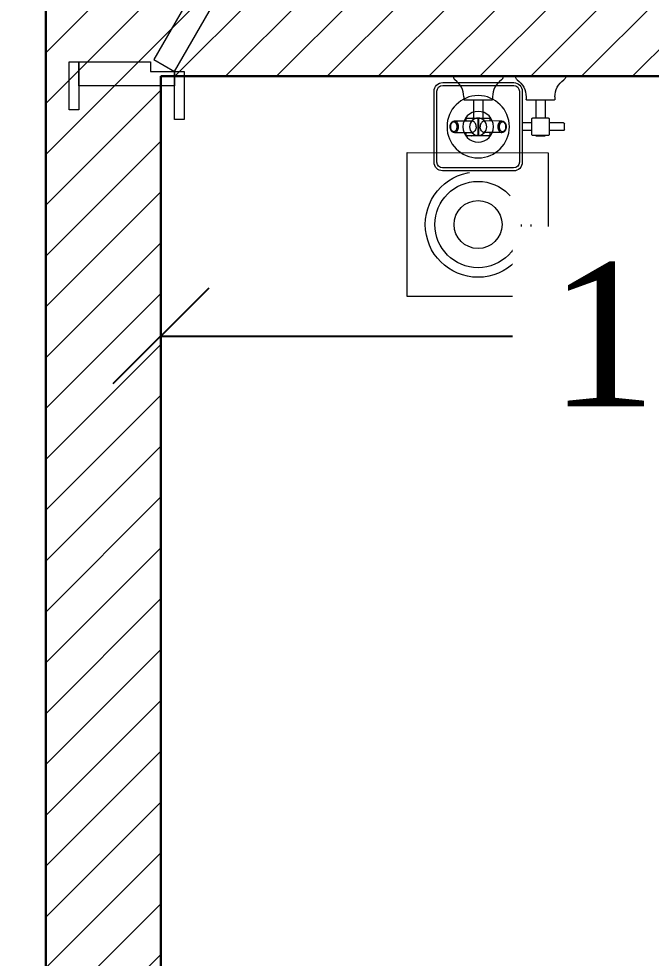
# Model space of a CAD drawing. Header units: millimetres. Extents: x 860 to 1444, y -43 to 267.
# Drawn here: x 1326.009 to 1326.668, y 259.292 to 260.272 of the extents above; entities that cross this region are included whole.
import ezdxf

# ---------------------------------------------------------------- set-up
doc = ezdxf.new("R2010")
doc.units = ezdxf.units.MM
doc.header["$MEASUREMENT"] = 0
doc.linetypes.add('HIDDEN', pattern=[0.375, 0.25, -0.125])
for name, color, linetype, lineweight in [('Doors Ari', 251, 'Continuous', 5), ('furniture', 251, 'Continuous', 5), ('Furnitures', 251, 'Continuous', 5), ('WALL', 7, 'Continuous', 30)]:
    doc.layers.add(name, color=color, linetype=linetype, lineweight=lineweight)
doc.styles.add('Ari CENTER', font='times.ttf', dxfattribs={"height": 0.15})
doc.dimstyles.new('Ari New', dxfattribs={"dimtxt": 0.15, "dimasz": 0.1, "dimexe": 0.05, "dimexo": 0.25, "dimgap": 0.05, "dimtad": 0, "dimtoh": 1, "dimzin": 0, "dimdsep": 46, "dimtxsty": 'Ari CENTER', "dimblk": 'OBLIQUE', "dimcen": 0.09, "dimclrd": 251, "dimclre": 251, "dimclrt": 12, "dimadec": 0, "dimazin": 0, "dimtfac": 1, "dimtofl": 0, "dimtmove": 0, "dimatfit": 3, "dimldrblk": 'NONE', "dimfxl": 0, "dimtolj": 1, "dimtzin": 0, "dimarcsym": 0})

# ---------------------------------------------------------------- blocks, each defined once
blk = doc.blocks.new('FF-08 Toilet Brush Holder - Plan')
at = {"layer": 'Furnitures'}
for p, q in [((25359.532, 2837.819), (25359.532, 2837.736)), ((25359.532, 2837.819), (25364.732, 2837.819)), ((25364.732, 2837.819), (25364.732, 2837.736)), ((25372.332, 2837.119), (25364.932, 2837.119)), ((25372.332, 2836.819), (25364.932, 2836.819)), ((25360.632, 2835.639), (25360.632, 2835.369)), ((25363.632, 2835.639), (25363.632, 2835.369)), ((25364.032, 2836.219), (25364.032, 2828.819)), ((25364.332, 2836.219), (25364.332, 2828.819)), ((25372.932, 2828.819), (25372.932, 2836.219)), ((25373.232, 2828.819), (25373.232, 2836.219)), ((25363.582, 2835.319), (25360.682, 2835.319)), ((25361.632, 2835.269), (25361.632, 2833.469)), ((25362.632, 2835.269), (25362.632, 2833.469)), ((25359.632, 2832.219), (25359.632, 2832.819)), ((25359.732, 2832.919), (25361.232, 2832.919)), ((25361.232, 2833.369), (25361.232, 2831.669)), ((25361.282, 2833.419), (25362.982, 2833.419)), ((25363.032, 2831.669), (25363.032, 2833.369)), ((25363.032, 2832.919), (25364.032, 2832.919)), ((25359.732, 2832.119), (25361.232, 2832.119)), ((25363.032, 2832.119), (25364.032, 2832.119)), ((25361.282, 2831.619), (25362.982, 2831.619)), ((25361.632, 2831.619), (25361.632, 2831.599)), ((25361.662, 2831.569), (25361.632, 2831.599)), ((25362.602, 2831.569), (25361.662, 2831.569)), ((25362.632, 2831.599), (25362.602, 2831.569)), ((25362.632, 2831.619), (25362.632, 2831.599)), ((25364.932, 2828.219), (25372.332, 2828.219)), ((25364.932, 2827.919), (25372.332, 2827.919))]:
    blk.add_line(p, q, dxfattribs=at)
for radius in [3.25, 1.6, 0.9]:
    blk.add_circle((25368.632, 2832.519), radius, dxfattribs=at)
for centre, radius, start, end in [((25359.932, 2837.736), 0.4, 180, 235.34543), ((25364.332, 2837.736), 0.4, 304.65457, 0), ((25358.482, 2835.639), 2.15, 0, 55.34543), ((25365.782, 2835.639), 2.15, 124.65457, 180), ((25364.932, 2836.219), 0.9, 90, 180), ((25364.932, 2836.219), 0.6, 90, 180), ((25372.332, 2836.219), 0.9, 0, 90), ((25372.332, 2836.219), 0.6, 0, 90), ((25360.682, 2835.369), 0.05, 180, 270), ((25361.582, 2835.269), 0.05, 0, 89.99995), ((25362.682, 2835.269), 0.05, 90.00005, 180), ((25363.582, 2835.369), 0.05, 270, 0), ((25359.732, 2832.819), 0.1, 90, 180), ((25361.282, 2833.369), 0.05, 90, 180), ((25361.582, 2833.469), 0.05, 270.00001, 0), ((25362.682, 2833.469), 0.05, 180, 269.99999), ((25362.982, 2833.369), 0.05, 0, 90), ((25359.732, 2832.219), 0.1, 180, 270), ((25361.282, 2831.669), 0.05, 180, 270), ((25362.982, 2831.669), 0.05, 270, 0), ((25364.932, 2828.819), 0.9, 180, 270), ((25364.932, 2828.819), 0.6, 180, 270), ((25372.332, 2828.819), 0.9, 270, 0), ((25372.332, 2828.819), 0.6, 270, 0)]:
    blk.add_arc(centre, radius, start, end, dxfattribs=at)
blk = doc.blocks.new('Hook - Plan')
at = {"layer": 'Furnitures'}
for p, q in [((2203.608, 2053.798), (2203.608, 2053.715)), ((2203.608, 2053.798), (2208.808, 2053.798)), ((2208.808, 2053.798), (2208.808, 2053.715)), ((2204.708, 2051.618), (2204.708, 2051.348)), ((2204.758, 2051.298), (2207.658, 2051.298)), ((2205.708, 2051.248), (2205.708, 2049.448)), ((2206.708, 2051.248), (2206.708, 2049.448)), ((2207.708, 2051.618), (2207.708, 2051.348)), ((2203.733, 2049.098), (2205.571, 2049.098)), ((2204.956, 2049.098), (2204.956, 2049.348)), ((2205.006, 2049.398), (2207.41, 2049.398)), ((2206.172, 2049.348), (2206.172, 2047.648)), ((2206.243, 2049.348), (2206.243, 2047.648)), ((2208.683, 2049.098), (2206.844, 2049.098)), ((2207.46, 2049.098), (2207.46, 2049.348)), ((2203.733, 2047.898), (2205.571, 2047.898)), ((2204.956, 2047.648), (2204.956, 2047.898)), ((2208.683, 2047.898), (2206.844, 2047.898)), ((2207.46, 2047.648), (2207.46, 2047.898)), ((2205.006, 2047.598), (2207.41, 2047.598)), ((2205.521, 2047.598), (2205.521, 2047.563)), ((2205.521, 2047.563), (2205.543, 2047.548)), ((2206.873, 2047.548), (2205.543, 2047.548)), ((2206.894, 2047.563), (2206.873, 2047.548)), ((2206.894, 2047.598), (2206.894, 2047.563))]:
    blk.add_line(p, q, dxfattribs=at)
for centre, radius, start, end in [((2204.008, 2053.715), 0.4, 180, 235.34543), ((2208.408, 2053.715), 0.4, 304.65457, 0), ((2202.558, 2051.618), 2.15, 0, 55.34543), ((2209.858, 2051.618), 2.15, 124.65457, 180), ((2204.758, 2051.348), 0.05, 180, 270.00002), ((2205.658, 2051.248), 0.05, 0, 89.99946), ((2206.758, 2051.248), 0.05, 90.00054, 180), ((2207.658, 2051.348), 0.05, 269.99998, 0), ((2205.658, 2049.448), 0.05, 270.00018, 0), ((2206.758, 2049.448), 0.05, 180, 269.99982), ((2207.41, 2049.348), 0.05, 26.568, 90.00438), ((2205.006, 2047.648), 0.05, 206.568, 270.00438)]:
    blk.add_arc(centre, radius, start, end, dxfattribs=at)
for points, knots in [([(2203.279, 2048.498), (2203.279, 2048.574), (2203.3, 2048.722), (2203.378, 2048.889), (2203.47, 2048.993), (2203.55, 2049.052), (2203.639, 2049.089), (2203.702, 2049.098), (2203.733, 2049.098)], [0, 0, 0, 0, 0.27379, 0.532687, 0.654936, 0.772645, 0.887137, 1, 1, 1, 1]), ([(2204.016, 2048.498), (2204.016, 2048.562), (2204.003, 2048.658), (2203.959, 2048.775), (2203.915, 2048.851), (2203.862, 2048.914), (2203.8, 2048.962), (2203.733, 2048.991), (2203.662, 2049.001), (2203.592, 2048.991), (2203.524, 2048.962), (2203.463, 2048.914), (2203.409, 2048.851), (2203.365, 2048.775), (2203.322, 2048.658), (2203.309, 2048.562), (2203.309, 2048.498)], [0, 0, 0, 0, 0.143394, 0.211975, 0.276985, 0.337897, 0.394761, 0.448319, 0.5, 0.551681, 0.605239, 0.662103, 0.723015, 0.788025, 0.856606, 1, 1, 1, 1]), ([(2204.157, 2048.498), (2204.157, 2048.575), (2204.137, 2048.725), (2204.061, 2048.894), (2203.973, 2048.998), (2203.899, 2049.054), (2203.818, 2049.09), (2203.761, 2049.098), (2203.733, 2049.098)], [0, 0, 0, 0, 0.287047, 0.553568, 0.675502, 0.789331, 0.896544, 1, 1, 1, 1]), ([(2205.006, 2049.398), (2204.993, 2049.398), (2204.966, 2049.387), (2204.956, 2049.361), (2204.956, 2049.348)], [0, 0, 0, 0, 0.499729, 1, 1, 1, 1]), ([(2205.996, 2048.498), (2205.996, 2048.575), (2205.976, 2048.725), (2205.899, 2048.894), (2205.811, 2048.998), (2205.737, 2049.054), (2205.656, 2049.09), (2205.599, 2049.098), (2205.571, 2049.098)], [0, 0, 0, 0, 0.287047, 0.553568, 0.675502, 0.789331, 0.896544, 1, 1, 1, 1]), ([(2206.172, 2049.348), (2206.172, 2049.354), (2206.174, 2049.367), (2206.182, 2049.383), (2206.193, 2049.395), (2206.203, 2049.398), (2206.208, 2049.398)], [0, 0, 0, 0, 0.28792, 0.55531, 0.790522, 1, 1, 1, 1]), ([(2206.208, 2049.398), (2206.213, 2049.398), (2206.223, 2049.395), (2206.234, 2049.383), (2206.242, 2049.367), (2206.243, 2049.354), (2206.243, 2049.348)], [0, 0, 0, 0, 0.209478, 0.44469, 0.71208, 1, 1, 1, 1]), ([(2206.844, 2049.098), (2206.816, 2049.098), (2206.759, 2049.09), (2206.678, 2049.054), (2206.605, 2048.998), (2206.516, 2048.894), (2206.44, 2048.725), (2206.42, 2048.575), (2206.42, 2048.498)], [0, 0, 0, 0, 0.103456, 0.210669, 0.324498, 0.446432, 0.712953, 1, 1, 1, 1]), ([(2208.683, 2049.098), (2208.655, 2049.098), (2208.598, 2049.09), (2208.517, 2049.054), (2208.443, 2048.998), (2208.355, 2048.894), (2208.279, 2048.725), (2208.258, 2048.575), (2208.258, 2048.498)], [0, 0, 0, 0, 0.103456, 0.210669, 0.324498, 0.446432, 0.712953, 1, 1, 1, 1]), ([(2209.107, 2048.498), (2209.107, 2048.562), (2209.094, 2048.658), (2209.05, 2048.775), (2209.007, 2048.851), (2208.953, 2048.914), (2208.892, 2048.962), (2208.824, 2048.991), (2208.753, 2049.001), (2208.683, 2048.991), (2208.615, 2048.962), (2208.554, 2048.914), (2208.5, 2048.851), (2208.457, 2048.775), (2208.413, 2048.658), (2208.4, 2048.562), (2208.4, 2048.498)], [0, 0, 0, 0, 0.143394, 0.211975, 0.276985, 0.337897, 0.394761, 0.448319, 0.5, 0.551681, 0.605239, 0.662103, 0.723015, 0.788025, 0.856606, 1, 1, 1, 1]), ([(2208.683, 2049.098), (2208.714, 2049.098), (2208.777, 2049.089), (2208.866, 2049.052), (2208.946, 2048.993), (2209.037, 2048.889), (2209.116, 2048.722), (2209.136, 2048.574), (2209.136, 2048.498)], [0, 0, 0, 0, 0.112862, 0.227355, 0.345065, 0.467315, 0.726213, 1, 1, 1, 1]), ([(2203.733, 2047.898), (2203.702, 2047.898), (2203.639, 2047.906), (2203.55, 2047.944), (2203.47, 2048.002), (2203.378, 2048.107), (2203.3, 2048.274), (2203.279, 2048.422), (2203.279, 2048.498)], [0, 0, 0, 0, 0.112862, 0.227355, 0.345065, 0.467315, 0.726213, 1, 1, 1, 1]), ([(2203.309, 2048.498), (2203.309, 2048.433), (2203.322, 2048.337), (2203.365, 2048.22), (2203.409, 2048.144), (2203.463, 2048.081), (2203.524, 2048.034), (2203.592, 2048.005), (2203.662, 2047.994), (2203.733, 2048.005), (2203.8, 2048.034), (2203.862, 2048.081), (2203.915, 2048.144), (2203.959, 2048.22), (2204.003, 2048.337), (2204.016, 2048.433), (2204.016, 2048.498)], [0, 0, 0, 0, 0.143394, 0.211975, 0.276985, 0.337897, 0.394761, 0.448319, 0.5, 0.551681, 0.605239, 0.662103, 0.723015, 0.788025, 0.856606, 1, 1, 1, 1]), ([(2203.733, 2047.898), (2203.761, 2047.898), (2203.818, 2047.906), (2203.899, 2047.941), (2203.973, 2047.998), (2204.061, 2048.102), (2204.137, 2048.271), (2204.157, 2048.421), (2204.157, 2048.498)], [0, 0, 0, 0, 0.103456, 0.210669, 0.324498, 0.446432, 0.712953, 1, 1, 1, 1]), ([(2205.996, 2048.498), (2205.996, 2048.421), (2205.976, 2048.271), (2205.899, 2048.102), (2205.811, 2047.998), (2205.737, 2047.941), (2205.656, 2047.906), (2205.599, 2047.898), (2205.571, 2047.898)], [0, 0, 0, 0, 0.287047, 0.553568, 0.675502, 0.789331, 0.896544, 1, 1, 1, 1]), ([(2206.844, 2047.898), (2206.816, 2047.898), (2206.759, 2047.906), (2206.678, 2047.941), (2206.605, 2047.998), (2206.516, 2048.102), (2206.44, 2048.271), (2206.42, 2048.421), (2206.42, 2048.498)], [0, 0, 0, 0, 0.103456, 0.210669, 0.324498, 0.446432, 0.712953, 1, 1, 1, 1]), ([(2208.258, 2048.498), (2208.258, 2048.421), (2208.279, 2048.271), (2208.355, 2048.102), (2208.443, 2047.998), (2208.517, 2047.941), (2208.598, 2047.906), (2208.655, 2047.898), (2208.683, 2047.898)], [0, 0, 0, 0, 0.287047, 0.553568, 0.675502, 0.789331, 0.896544, 1, 1, 1, 1]), ([(2208.4, 2048.498), (2208.4, 2048.433), (2208.413, 2048.337), (2208.457, 2048.22), (2208.5, 2048.144), (2208.554, 2048.081), (2208.615, 2048.034), (2208.683, 2048.005), (2208.753, 2047.994), (2208.824, 2048.005), (2208.892, 2048.034), (2208.953, 2048.081), (2209.007, 2048.144), (2209.05, 2048.22), (2209.094, 2048.337), (2209.107, 2048.433), (2209.107, 2048.498)], [0, 0, 0, 0, 0.143394, 0.211975, 0.276985, 0.337897, 0.394761, 0.448319, 0.5, 0.551681, 0.605239, 0.662103, 0.723015, 0.788025, 0.856606, 1, 1, 1, 1]), ([(2209.136, 2048.498), (2209.136, 2048.422), (2209.116, 2048.274), (2209.037, 2048.107), (2208.946, 2048.002), (2208.866, 2047.944), (2208.777, 2047.906), (2208.714, 2047.898), (2208.683, 2047.898)], [0, 0, 0, 0, 0.27379, 0.532687, 0.654936, 0.772645, 0.887137, 1, 1, 1, 1]), ([(2206.208, 2047.598), (2206.203, 2047.598), (2206.193, 2047.601), (2206.182, 2047.612), (2206.174, 2047.629), (2206.172, 2047.641), (2206.172, 2047.648)], [0, 0, 0, 0, 0.209428, 0.444622, 0.712017, 1, 1, 1, 1]), ([(2206.243, 2047.648), (2206.243, 2047.641), (2206.242, 2047.629), (2206.234, 2047.612), (2206.223, 2047.601), (2206.213, 2047.598), (2206.208, 2047.598)], [0, 0, 0, 0, 0.28797, 0.555344, 0.790533, 1, 1, 1, 1]), ([(2207.41, 2047.598), (2207.423, 2047.598), (2207.449, 2047.608), (2207.46, 2047.635), (2207.46, 2047.648)], [0, 0, 0, 0, 0.499729, 1, 1, 1, 1])]:
    blk.add_open_spline(points, degree=3, knots=knots, dxfattribs=at)
for points in [[(2207.455, 2049.37), (2207.458, 2049.363), (2207.46, 2049.355), (2207.46, 2049.348)], [(2204.961, 2047.625), (2204.958, 2047.632), (2204.956, 2047.64), (2204.956, 2047.648)]]:
    blk.add_open_spline(points, degree=3, dxfattribs=at)
blk = doc.blocks.new('ERG')
at = {"layer": 'Furnitures', "color": 251, "true_color": 0x636466}
for p, q in [((66.00846, 14.90123), (66.00846, 15.05123)), ((66.00846, 15.05123), (66.15546, 15.05123)), ((66.15546, 15.05123), (66.15546, 14.90123)), ((66.15546, 14.90123), (66.00846, 14.90123))]:
    blk.add_line(p, q, dxfattribs=at)
at = {"layer": 'Furnitures', "color": 251, "linetype": 'HIDDEN', "true_color": 0x636466}
for radius in [0.055, 0.045]:
    blk.add_circle((66.08246, 14.97623), radius, dxfattribs=at)
at = {"layer": 'Furnitures', "color": 251, "true_color": 0x636466}
blk.add_circle((66.08246, 14.97623), 0.025, dxfattribs=at)
at = {"layer": 'Furnitures', "color": 251, "true_color": 0x636466, "yscale": 0.01, "zscale": 0.01}
for name, p, xscale in [('FF-08 Toilet Brush Holder - Plan', (319.76886, -13.24696), -0.01), ('Hook - Plan', (44.02046, -5.40675), 0.01)]:
    blk.add_blockref(name, p, dxfattribs=dict(at, xscale=xscale))
blk = doc.blocks.new('_Oblique')
at = {"color": 0, "linetype": 'ByBlock', "lineweight": -2}
blk.add_line((-0.5, -0.5), (0.5, 0.5), dxfattribs=at)
blk = doc.blocks.new('*D430')
at = {"color": 251, "lineweight": -2, "transparency": 16777216}
for p, q in [((1326.15699, 259.96226), (1326.15699, 259.8914)), ((1327.5383, 259.96226), (1327.5383, 259.8914)), ((1326.15699, 259.9414), (1326.53117, 259.9414)), ((1327.5383, 259.9414), (1327.16412, 259.9414))]:
    blk.add_line(p, q, dxfattribs=at)
at = {"layer": 'Defpoints', "color": 0, "lineweight": 35, "transparency": 16777216}
for p in [(1326.15699, 260.21226), (1327.5383, 260.21226), (1327.5383, 259.9414)]:
    blk.add_point(p, dxfattribs=at)
at = {"color": 251, "lineweight": -2, "transparency": 16777216, "xscale": 0.1, "yscale": 0.1, "zscale": 0.1, "rotation": 180}
blk.add_blockref('_Oblique', (1326.15699, 259.9414), dxfattribs=at)
at = {"color": 251, "lineweight": -2, "transparency": 16777216, "xscale": 0.1, "yscale": 0.1, "zscale": 0.1}
blk.add_blockref('_Oblique', (1327.5383, 259.9414), dxfattribs=at)
at = {"color": 12, "transparency": 16777216, "insert": (1326.84765, 259.9414), "char_height": 0.15, "attachment_point": 5, "style": 'Ari CENTER', "bg_fill": 3, "box_fill_scale": 1.25, "bg_fill_color": 256, "bg_fill_true_color": 13158600, "bg_fill_transparency": 0}
blk.add_mtext('\\A1;1.38m', dxfattribs=at)
blk = doc.blocks.new('_None')
blk = doc.blocks.new('*U375')
for points in [[(-0.385, 0.2), (0.22122, 0.55), (0.23372, 0.52835), (-0.3725, 0.17835)], [(-0.435, 0.2), (-0.385, 0.2), (-0.385, 0.21), (-0.435, 0.21)], [(0.365, 0.2), (0.315, 0.2), (0.315, 0.21), (0.365, 0.21)], [(-0.425, 0.09), (-0.375, 0.09), (-0.375, 0.1), (-0.425, 0.1)], [(0.355, 0.09), (0.305, 0.09), (0.305, 0.1), (0.355, 0.1)]]:
    blk.add_lwpolyline(points, close=True)
at = {"color": 8, "lineweight": 9}
for points in [[(0.15756, 0.55078), (0.05364, 0.49078, 1), (0.05864, 0.48212), (0.16256, 0.54212, 1)], [(0.20256, 0.47283), (0.09864, 0.41283, -1), (0.09364, 0.42149), (0.19756, 0.48149, -1)]]:
    blk.add_lwpolyline(points, format="xyb", close=True, dxfattribs=at)
for points in [[(0.1868, 0.53013), (0.13484, 0.50013), (0.13359, 0.50229), (0.18555, 0.53229)], [(0.14524, 0.53212), (0.1539, 0.53712), (0.1639, 0.51979), (0.15524, 0.51479)], [(0.1993, 0.50848), (0.14734, 0.47848), (0.14859, 0.47631), (0.20055, 0.50631)], [(0.18024, 0.47149), (0.1889, 0.47649), (0.1789, 0.49381), (0.17024, 0.48881)]]:
    blk.add_lwpolyline(points, close=True, dxfattribs=at)
for points in [[(-0.4, 0.1), (-0.375, 0.1), (-0.375, 0.175), (-0.385, 0.175), (-0.385, 0.2), (-0.4, 0.2), (-0.4, 0.1)], [(0.33, 0.1), (0.305, 0.1), (0.305, 0.175), (0.315, 0.175), (0.315, 0.2), (0.33, 0.2), (0.33, 0.1)]]:
    blk.add_lwpolyline(points)
blk.add_arc((-0.385, 0.2), 0.7, 0, 30, dxfattribs=at)

msp = doc.modelspace()

# ---------------------------------------------------------------- hatches: boundary and pattern name
at = {"layer": 'furniture'}
h = msp.add_hatch(dxfattribs=at)
h.set_pattern_fill('ANSI31', color=0, scale=0.3)
h.set_pattern_definition([(45, (1063.762295, 415.22589), (-0.0265165043, 0.0265165043), [])])
h.paths.add_polyline_path([(1323.73699, 258.13226), (1323.71199, 258.13226), (1321.13699, 258.13226), (1320.13699, 258.13226), (1319.74699, 258.13226), (1319.74699, 258.09726), (1319.73699, 258.09726), (1319.73699, 258.13226), (1319.53699, 258.13226), (1319.53699, 257.84261), (1319.73699, 257.84261), (1319.73699, 257.87761), (1319.73699, 257.93226), (1321.13699, 257.93226), (1323.73699, 257.93226)])
h.paths.add_polyline_path([(1320.73699, 252.93226), (1319.73699, 252.93226), (1319.53699, 252.93226), (1319.53699, 252.73226), (1320.73699, 252.73226)])
h.paths.add_polyline_path([(1325.65199, 252.93226), (1324.93699, 252.93226), (1324.93699, 256.93226), (1325.03699, 256.93226), (1325.03699, 257.13226), (1325.01199, 257.13226), (1324.93699, 257.13226), (1324.93699, 258.13226), (1324.73699, 258.13226), (1324.73699, 257.92226), (1324.77199, 257.92226), (1324.77199, 257.91226), (1324.73699, 257.91226), (1324.73699, 252.93226), (1323.73699, 252.93226), (1323.73699, 252.73226), (1325.65199, 252.73226)])
h.paths.add_polyline_path([(1319.73699, 259.73226), (1319.73699, 260.20226), (1319.53699, 260.20226), (1319.53699, 259.13226), (1319.73699, 259.13226)])
h.paths.add_polyline_path([(1324.43699, 264.95226), (1319.53699, 264.95226), (1319.53699, 264.04712), (1319.73699, 264.04712), (1319.73699, 264.75226), (1324.33699, 264.75226), (1324.33699, 263.65226), (1324.43699, 263.65226), (1324.43699, 263.68726), (1324.44699, 263.68726), (1324.44699, 263.65226), (1326.03699, 263.65226), (1326.03699, 261.43226), (1324.43699, 261.43226), (1324.43699, 262.65226), (1324.33699, 262.65226), (1324.33699, 261.33226), (1326.01137, 261.33226), (1326.01137, 261.35726), (1326.02137, 261.35726), (1326.02137, 261.33226), (1326.03699, 261.33226), (1326.15699, 261.33226), (1326.15699, 263.75226), (1324.43699, 263.75226)])
h.paths.add_polyline_path([(1329.56699, 264.95226), (1325.99945, 264.95226), (1325.99945, 264.75226), (1326.10284, 264.75226), (1326.15699, 264.75226), (1329.36699, 264.75226), (1329.36699, 260.33226), (1327.56699, 260.33226), (1327.36699, 260.33226), (1327.36699, 260.43226), (1327.24699, 260.43226), (1327.24699, 260.33226), (1326.03699, 260.33226), (1326.03699, 258.63226), (1326.15699, 258.63226), (1326.15699, 258.68226), (1326.25699, 258.68226), (1326.25699, 258.80226), (1326.15699, 258.80226), (1326.15699, 260.21226), (1327.56699, 260.21226), (1327.56699, 258.80226), (1327.05699, 258.80226), (1327.05699, 258.68226), (1327.15699, 258.68226), (1327.15699, 258.58226), (1327.27699, 258.58226), (1327.27699, 258.68226), (1329.36699, 258.68226), (1329.36699, 257.13226), (1327.27699, 257.13226), (1327.27699, 257.78226), (1327.15699, 257.78226), (1327.15699, 257.13226), (1326.15699, 257.13226), (1326.15699, 257.83226), (1326.03699, 257.83226), (1326.03699, 256.93226), (1329.36699, 256.93226), (1329.36699, 252.93226), (1328.65199, 252.93226), (1328.65199, 252.73226), (1329.56699, 252.73226), (1329.56699, 258.80226), (1327.68699, 258.80226), (1327.68699, 260.21226), (1329.56699, 260.21226), (1329.56699, 260.93226)])
edge = h.paths.add_edge_path(flags=16)
edge.add_line((1327.03081, 260.21235), (1326.86199, 260.21245))
edge.add_spline(control_points=[(1326.86199, 260.21245), (1326.78723, 260.21249)], knot_values=[0.557171, 0.557171, 1, 1], degree=1, periodic=0)
edge.add_line((1326.78723, 260.21249), (1326.69317, 260.21254))
edge.add_line((1326.69317, 260.21254), (1326.68524, 260.21255))
edge.add_spline(control_points=[(1326.68528, 260.21255), (1326.68516, 260.21255)], knot_values=[0, 0, 0.01535, 0.01535], degree=1, periodic=0)
edge.add_spline(control_points=[(1326.69001, 260.21255), (1326.69214, 260.21254)], knot_values=[0.130173, 0.130173, 0.399201, 0.399201], degree=1, periodic=0)
edge.add_line((1326.69214, 260.21254), (1326.86199, 260.21245))
edge.add_spline(control_points=[(1326.86199, 260.21245), (1326.93675, 260.21241)], knot_values=[0.557171, 0.557171, 1, 1], degree=1, periodic=0)
edge.add_spline(control_points=[(1326.93675, 260.21241), (1326.96175, 260.21239)], knot_values=[0.409082, 0.409082, 0.557171, 0.557171], degree=1, periodic=0)
edge.add_spline(control_points=[(1326.96175, 260.21239), (1327.03081, 260.21236)], knot_values=[0, 0, 0.409082, 0.409082], degree=1, periodic=0)
edge.add_spline(control_points=[(1327.03811, 260.21236), (1327.03756, 260.21236)], knot_values=[0.851775, 0.851775, 0.922261, 0.922261], degree=1, periodic=0)
edge.add_spline(control_points=[(1327.0377, 260.21235), (1327.03869, 260.21235)], knot_values=[0.01535, 0.01535, 0.139644, 0.139644], degree=1, periodic=0)
edge.add_line((1327.03869, 260.21235), (1327.03874, 260.21235))
edge.add_line((1327.03874, 260.21235), (1327.03081, 260.21235))

# ---------------------------------------------------------------- linework, layer by layer
at = {"layer": 'WALL', "color": 0}
for p, q in [((1327.56699, 260.21226), (1326.15699, 260.21226)), ((1326.15699, 260.21226), (1326.15699, 258.80226))]:
    msp.add_line(p, q, dxfattribs=at)
msp.add_lwpolyline([(1327.24699, 260.33226), (1326.03699, 260.33226), (1326.03699, 258.63226)], dxfattribs=at)

# ---------------------------------------------------------------- block references
at = {"color": 0, "rotation": 359.9687503594259}
msp.add_blockref('ERG', (1260.3972, 245.11747), dxfattribs=at)

# ---------------------------------------------------------------- next in the draw order: dimensions: what is measured, and where the dimension line sits
at = {"color": 0}
dim = msp.add_aligned_dim(p1=(1326.15699, 260.21226), p2=(1327.5383, 260.21226), distance=-0.27086, dimstyle='Ari New', override={"dimpost": 'm'}, dxfattribs=at)
dim.commit()
dim.dimension.update_dxf_attribs({"geometry": '*D430', "text_midpoint": (1326.84765, 259.9414)})

# ---------------------------------------------------------------- next in the draw order: block references
at = {"layer": 'Doors Ari', "color": 0, "xscale": -1, "rotation": 270}
msp.add_blockref('*U375', (1325.97137, 260.60226), dxfattribs=at)

doc.saveas('drawing.dxf')
